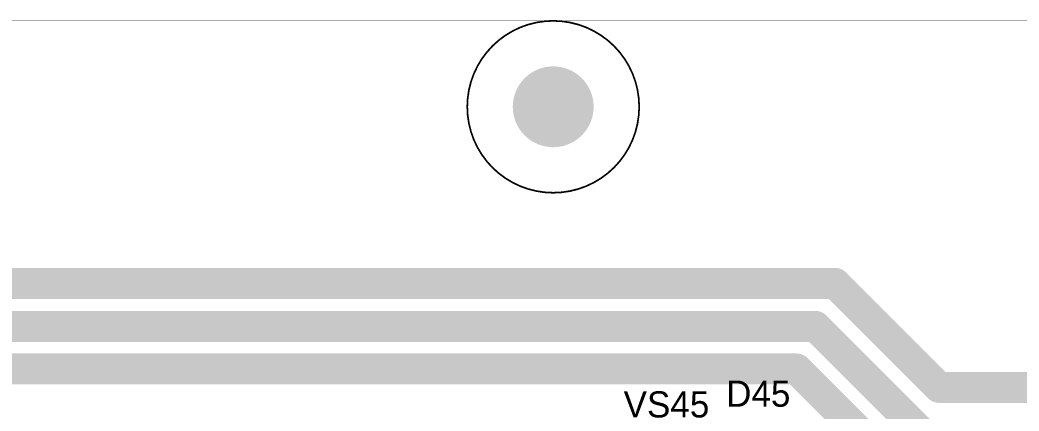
# Model space of a CAD drawing. Header units: millimetres. Extents: x 0 to 395, y 0 to 190.
# Drawn here: x 149 to 207.1, y 167.3 to 190.1 of the extents above; entities that cross this region are included whole.
import ezdxf

# ---------------------------------------------------------------- set-up
doc = ezdxf.new("R2010")
doc.units = ezdxf.units.MM
for name, color, linetype in [('BottomLayer', 5, 'Continuous'), ('BottomSolder', 6, 'Continuous'), ('Mechanical3', 76, 'Continuous'), ('MultiLayer', 9, 'Continuous'), ('PadHoleLayer', 156, 'Continuous'), ('TopLayer', 1, 'Continuous'), ('TopOverlay', 2, 'Continuous'), ('TopSolder', 216, 'Continuous')]:
    doc.layers.add(name, color=color, linetype=linetype)

# ---------------------------------------------------------------- blocks, each defined once
blk = doc.blocks.new('DRILL4_3_1338')
at = {"layer": 'BottomLayer', "const_width": 2.25}
blk.add_lwpolyline([(-1.125, 0, 1), (1.125, 0, 1)], format="xyb", close=True, dxfattribs=at)
at = {"layer": 'BottomSolder', "const_width": 2.352}
blk.add_lwpolyline([(-1.176, 0, 1), (1.176, 0, 1)], format="xyb", close=True, dxfattribs=at)
at = {"layer": 'MultiLayer', "const_width": 2.25}
blk.add_lwpolyline([(-1.125, 0, 1), (1.125, 0, 1)], format="xyb", close=True, dxfattribs=at)
at = {"layer": 'PadHoleLayer', "const_width": 2.1}
blk.add_lwpolyline([(-1.05, 0, 1), (1.05, 0, 1)], format="xyb", close=True, dxfattribs=at)
at = {"layer": 'TopLayer', "const_width": 2.25}
blk.add_lwpolyline([(-1.125, 0, 1), (1.125, 0, 1)], format="xyb", close=True, dxfattribs=at)
at = {"layer": 'TopOverlay'}
for points, const_width in [([(5, 0, 1), (-5, 0, 1)], 0.1), ([(-5.025, 0, 1), (-4.975, 0, 1)], 0.05), ([(4.975, 0, 1), (5.025, 0, 1)], 0.05)]:
    blk.add_lwpolyline(points, format="xyb", close=True, dxfattribs=dict(at, const_width=const_width))
at = {"layer": 'TopSolder', "const_width": 2.352}
blk.add_lwpolyline([(-1.176, 0, 1), (1.176, 0, 1)], format="xyb", close=True, dxfattribs=at)

msp = doc.modelspace()

# ---------------------------------------------------------------- linework, layer by layer
at = {"layer": 'Mechanical3', "const_width": 0.01}
msp.add_lwpolyline([(0, 190), (395, 190)], dxfattribs=at)
at = {"layer": 'TopLayer', "const_width": 1.8}
for points in [[(109.175, 174.725), (196.4, 174.725)], [(196.4, 174.725), (202.45, 168.675)], [(110.1, 172.225), (195.25, 172.225)], [(195.25, 172.225), (211.738, 155.738)], [(111.15, 169.75), (194.15, 169.75)], [(194.15, 169.75), (197.725, 166.175)], [(202.45, 168.675), (256.825, 168.675)]]:
    msp.add_lwpolyline(points, dxfattribs=at)
at = {"layer": 'TopLayer', "const_width": 0.9}
for points in [[(195.95, 174.725, 1), (196.85, 174.725, 1)], [(195.95, 174.725, 1), (196.85, 174.725, 1)], [(194.8, 172.225, 1), (195.7, 172.225, 1)], [(194.8, 172.225, 1), (195.7, 172.225, 1)], [(193.7, 169.75, 1), (194.6, 169.75, 1)], [(193.7, 169.75, 1), (194.6, 169.75, 1)], [(202, 168.675, 1), (202.9, 168.675, 1)], [(202, 168.675, 1), (202.9, 168.675, 1)]]:
    msp.add_lwpolyline(points, format="xyb", close=True, dxfattribs=at)

# ---------------------------------------------------------------- block references
msp.add_blockref('DRILL4_3_1338', (180, 185))

# ---------------------------------------------------------------- texts
at = {"layer": 'TopOverlay'}
for s, p in [('D45', (190.057, 167.552)), ('VS45', (184.094, 166.927))]:
    msp.add_text(s, height=1.524, dxfattribs=at).set_placement(p)

doc.saveas('drawing.dxf')
